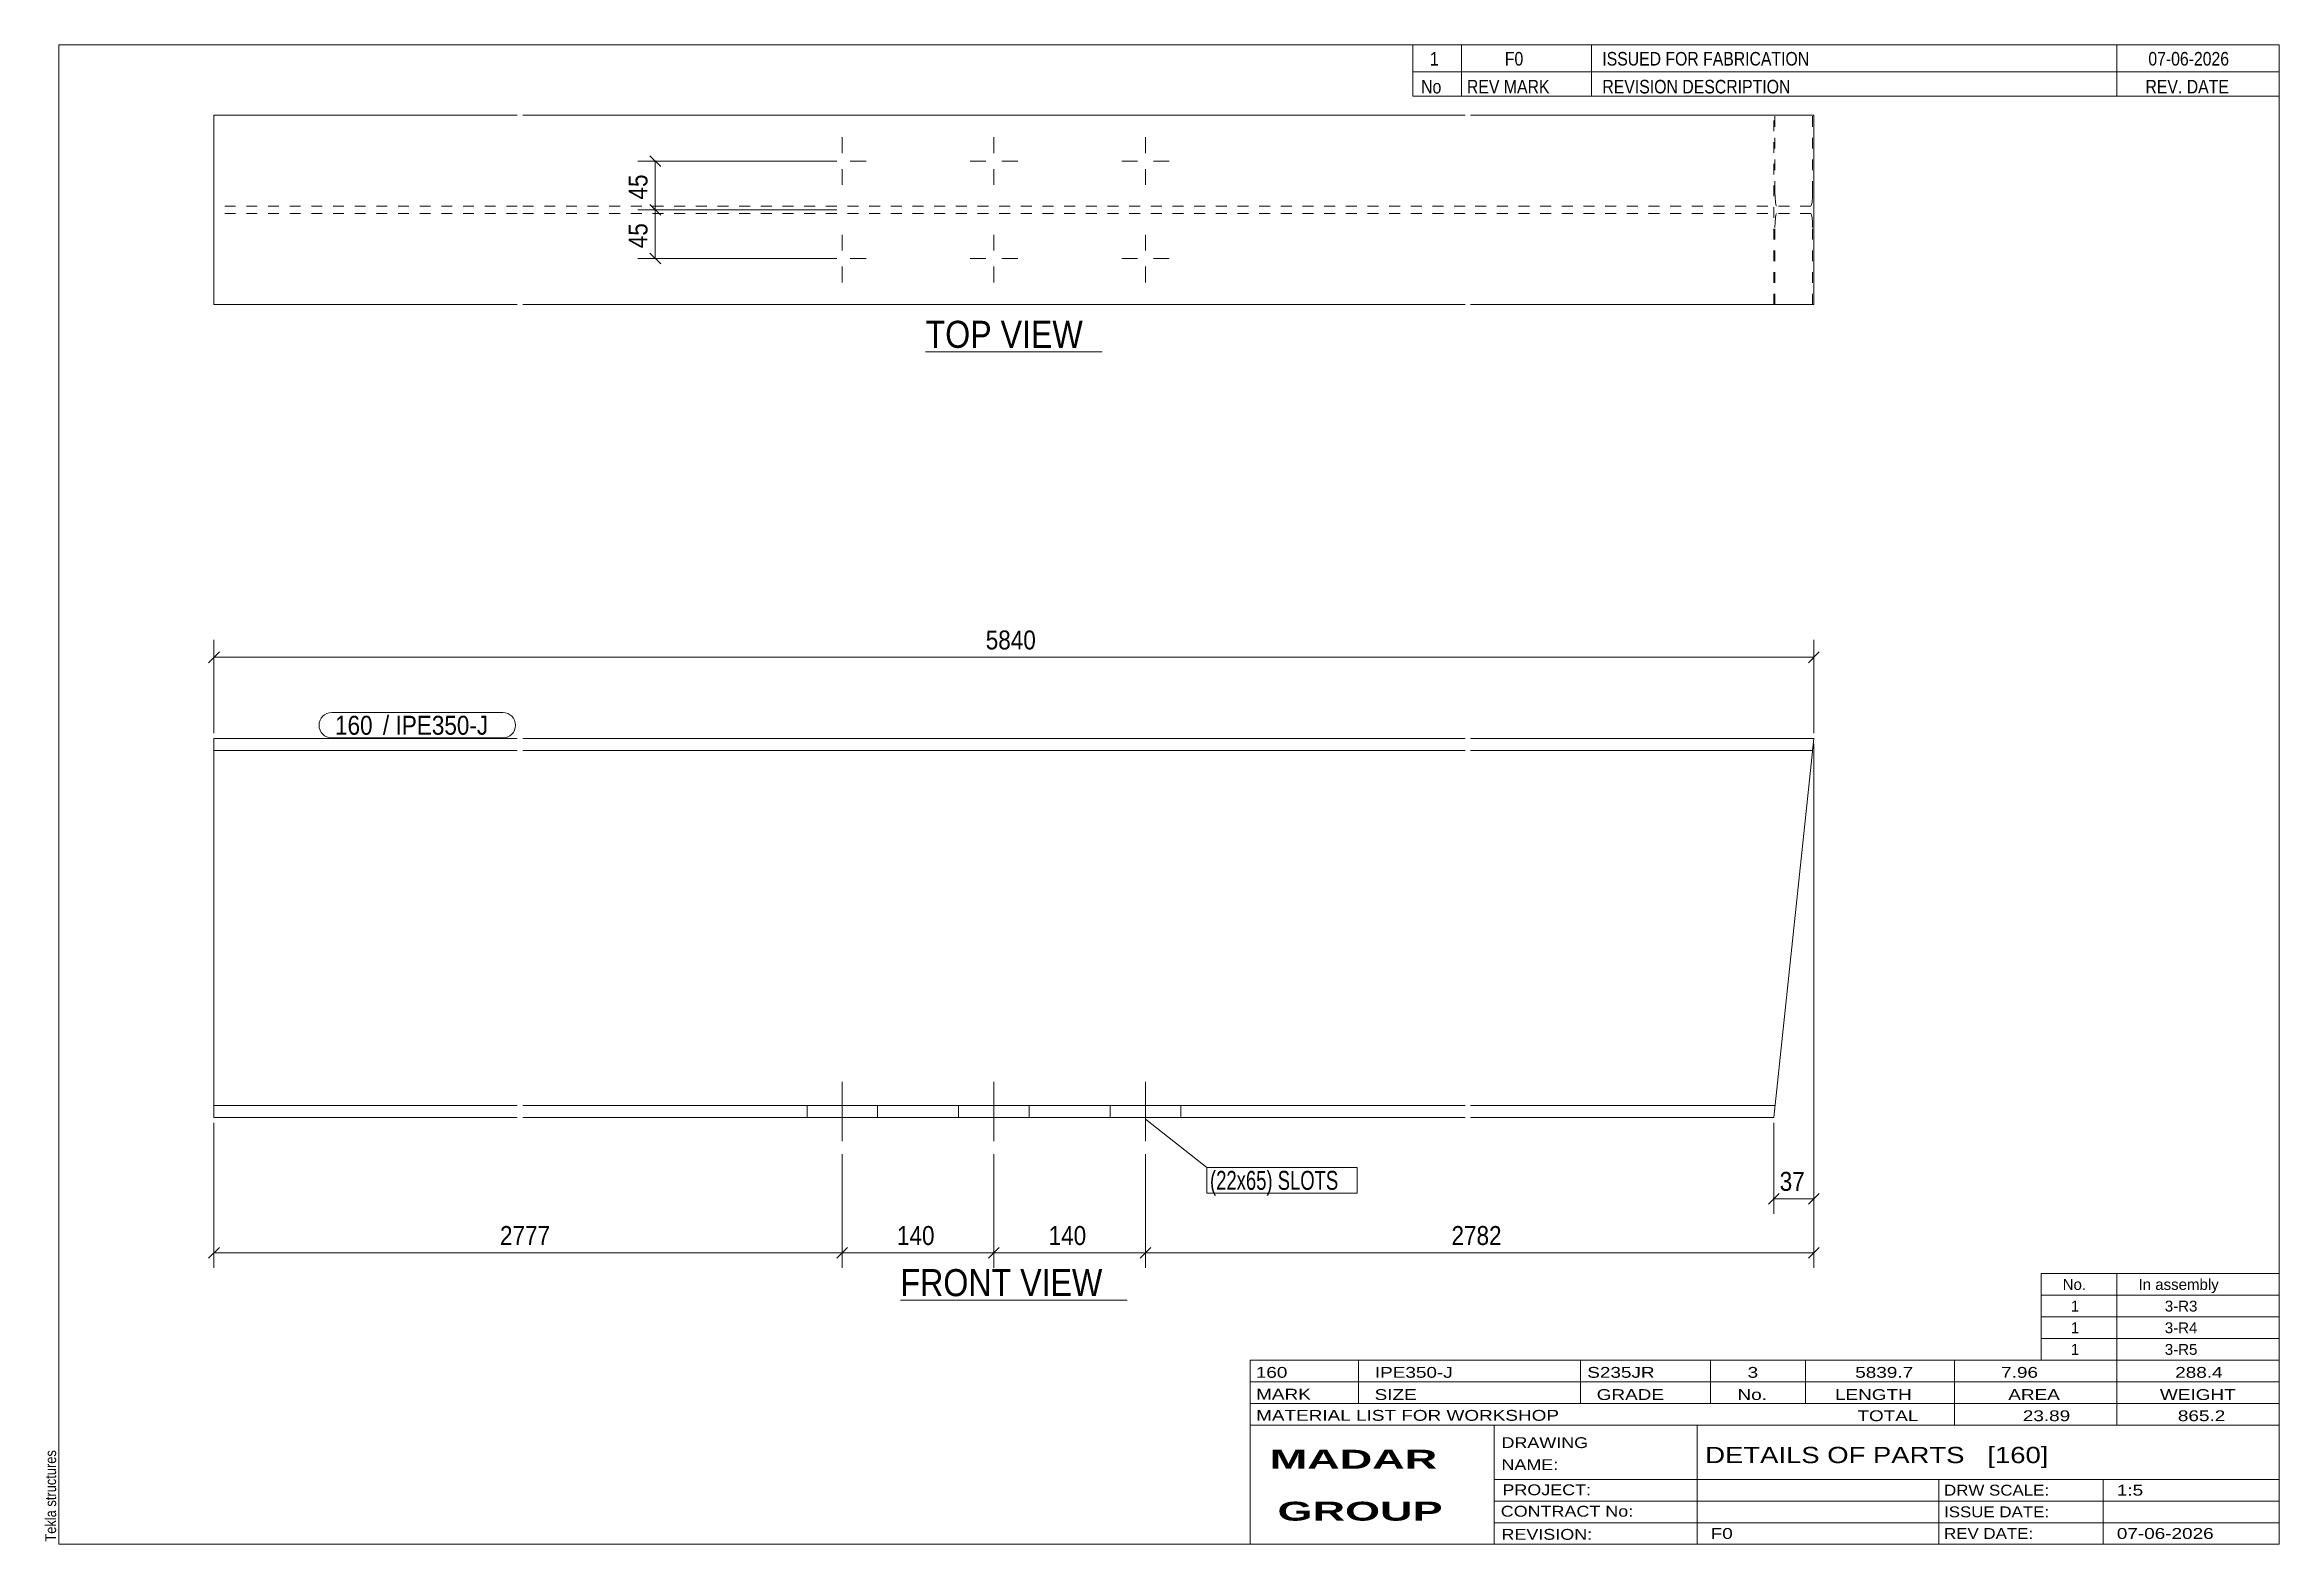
# Model space of a CAD drawing. Header units: millimetres. Extents: x 2 to 415, y 5 to 282.
import ezdxf

# ---------------------------------------------------------------- set-up
doc = ezdxf.new("R2010")
doc.units = ezdxf.units.MM
doc.linetypes.add('XKITLINE00', pattern=[0])
doc.linetypes.add('XKITLINE02', pattern=[4, 2, -2])
for name, color, linetype, lineweight in [('Bolt', 3, 'Continuous', 0), ('BoltMark', 7, 'Continuous', 0), ('Dimensions', 7, 'Continuous', 0), ('DrawingSheet', 5, 'Continuous', 0), ('OtherObjectType', 7, 'Continuous', 0), ('Part', 2, 'Continuous', 0), ('PartMark', 7, 'Continuous', 0)]:
    doc.layers.add(name, color=color, linetype=linetype, lineweight=lineweight)
doc.styles.add('ARIAL', font='ARIAL.TTF')
doc.styles.add('ARIAL_BOLD', font='ARIALBD.TTF')
doc.styles.add('ARIAL_NARROW', font='ARIALN.TTF')

# ---------------------------------------------------------------- blocks, each defined once
blk = doc.blocks.new('*A1')
at = {"layer": 'Bolt', "color": 3, "linetype": 'XKITLINE00', "lineweight": 0}
for p, q in [((149.65, 79.44), (149.65, 90.44)), ((149.65, 79.44), (149.65, 90.44)), ((177.65, 79.44), (177.65, 90.44)), ((177.65, 79.44), (177.65, 90.44)), ((205.65, 79.44), (205.65, 90.44)), ((205.65, 79.44), (205.65, 90.44)), ((143.15, 86.04), (143.15, 83.84)), ((143.15, 86.04), (143.15, 83.84)), ((156.15, 86.04), (156.15, 83.84)), ((156.15, 86.04), (156.15, 83.84)), ((171.15, 86.04), (171.15, 83.84)), ((171.15, 86.04), (171.15, 83.84)), ((184.15, 86.04), (184.15, 83.84)), ((184.15, 86.04), (184.15, 83.84)), ((199.15, 86.04), (199.15, 83.84)), ((199.15, 86.04), (199.15, 83.84)), ((212.15, 86.04), (212.15, 83.84)), ((212.15, 86.04), (212.15, 83.84))]:
    blk.add_line(p, q, dxfattribs=at)
blk = doc.blocks.new('*A2')
at = {"layer": 'Part', "color": 2, "linetype": 'XKITLINE00', "lineweight": 0}
for p, q in [((33.65, 83.84), (33.65, 153.84)), ((89.65, 153.84), (33.65, 153.84)), ((264.65, 153.84), (90.65, 153.84)), ((329.03, 153.84), (265.65, 153.84)), ((329.03, 153.84), (328.8, 151.64)), ((89.65, 151.64), (33.65, 151.64)), ((264.65, 151.64), (90.65, 151.64)), ((328.8, 151.64), (265.65, 151.64)), ((328.78, 151.44), (321.65, 83.84)), ((328.8, 151.64), (328.78, 151.44)), ((89.65, 86.04), (33.65, 86.04)), ((89.65, 83.84), (33.65, 83.84)), ((264.65, 86.04), (90.65, 86.04)), ((264.65, 83.84), (90.65, 83.84)), ((321.88, 86.04), (265.65, 86.04)), ((321.65, 83.84), (265.65, 83.84))]:
    blk.add_line(p, q, dxfattribs=at)
at = {"layer": 'Part', "color": 7, "linetype": 'XKITLINE02', "lineweight": 0}
blk.add_line((321.9, 86.24), (321.88, 86.04), dxfattribs=at)
blk = doc.blocks.new('*A3')
at = {"layer": 'Bolt', "color": 3, "linetype": 'XKITLINE00', "lineweight": 0}
for p, q in [((149.65, 264.9), (149.65, 261.97)), ((177.65, 264.9), (177.65, 261.97)), ((205.65, 264.9), (205.65, 261.97)), ((145.25, 260.5), (148.18, 260.5)), ((154.05, 260.5), (151.12, 260.5)), ((173.25, 260.5), (176.18, 260.5)), ((182.05, 260.5), (179.12, 260.5)), ((201.25, 260.5), (204.18, 260.5)), ((210.05, 260.5), (207.12, 260.5)), ((149.65, 256.1), (149.65, 259.03)), ((177.65, 256.1), (177.65, 259.03)), ((205.65, 256.1), (205.65, 259.03)), ((149.65, 246.9), (149.65, 243.97)), ((177.65, 246.9), (177.65, 243.97)), ((205.65, 246.9), (205.65, 243.97)), ((145.25, 242.5), (148.18, 242.5)), ((149.65, 238.1), (149.65, 241.03)), ((154.05, 242.5), (151.12, 242.5)), ((173.25, 242.5), (176.18, 242.5)), ((177.65, 238.1), (177.65, 241.03)), ((182.05, 242.5), (179.12, 242.5)), ((201.25, 242.5), (204.18, 242.5)), ((205.65, 238.1), (205.65, 241.03)), ((210.05, 242.5), (207.12, 242.5))]:
    blk.add_line(p, q, dxfattribs=at)
blk = doc.blocks.new('*A4')
at = {"layer": 'Part', "color": 2, "linetype": 'XKITLINE00', "lineweight": 0}
for p, q in [((33.65, 269), (89.65, 269)), ((33.65, 234), (33.65, 269)), ((90.65, 269), (264.65, 269)), ((265.65, 269), (329.03, 269)), ((329.03, 269), (329.03, 234)), ((89.65, 234), (33.65, 234)), ((264.65, 234), (90.65, 234)), ((329.03, 234), (265.65, 234))]:
    blk.add_line(p, q, dxfattribs=at)
at = {"layer": 'Part', "color": 7, "linetype": 'XKITLINE02', "lineweight": 0}
for p, q in [((321.65, 234), (321.65, 269)), ((321.88, 254.8), (321.88, 269)), ((328.8, 254.8), (328.8, 269)), ((89.65, 252.2), (33.65, 252.2)), ((264.65, 252.2), (90.65, 252.2)), ((328.53, 252.2), (265.65, 252.2)), ((321.88, 254.8), (321.9, 253.81)), ((321.9, 253.81), (321.96, 252.96)), ((321.96, 252.96), (322.05, 252.4)), ((322.05, 252.4), (322.16, 252.2)), ((328.53, 252.2), (328.63, 252.4)), ((328.63, 252.4), (328.72, 252.96)), ((328.72, 252.96), (328.78, 253.81)), ((328.78, 253.81), (328.8, 254.8)), ((89.65, 250.8), (33.65, 250.8)), ((264.65, 250.8), (90.65, 250.8)), ((328.53, 250.8), (265.65, 250.8)), ((321.9, 249.19), (321.88, 248.2)), ((321.88, 234), (321.88, 248.2)), ((321.96, 250.04), (321.9, 249.19)), ((322.05, 250.6), (321.96, 250.04)), ((322.16, 250.8), (322.05, 250.6)), ((328.63, 250.6), (328.53, 250.8)), ((328.72, 250.04), (328.63, 250.6)), ((328.78, 249.19), (328.72, 250.04)), ((328.8, 248.2), (328.78, 249.19)), ((328.8, 234), (328.8, 248.2))]:
    blk.add_line(p, q, dxfattribs=at)
blk = doc.blocks.new('*A5')
at = {"layer": 'DrawingSheet', "color": 5, "linetype": 'XKITLINE00', "lineweight": 0}
for p, q in [((415, 282), (5, 282)), ((5, 282), (5, 5)), ((415, 5), (415, 282)), ((5, 5), (415, 5))]:
    blk.add_line(p, q, dxfattribs=at)
at = {"layer": 'DrawingSheet', "color": 5, "style": 'ARIAL', "width": 0.85}
blk.add_text('Tekla structures', height=2, rotation=90, dxfattribs=at).set_placement((4.5, 5.5))
blk = doc.blocks.new('*A6')
at = {"layer": 'OtherObjectType', "color": 7, "linetype": 'XKITLINE00', "lineweight": 0}
for p, q in [((371, 55), (415, 55)), ((371, 51), (371, 55)), ((385, 51), (385, 55)), ((415, 51), (415, 55)), ((371, 51), (415, 51)), ((371, 47), (371, 51)), ((385, 47), (385, 51)), ((415, 47), (415, 51)), ((371, 47), (415, 47)), ((371, 43), (371, 47)), ((385, 43), (385, 47)), ((415, 43), (415, 47)), ((371, 43), (415, 43)), ((371, 39), (371, 43)), ((385, 39), (385, 43)), ((415, 39), (415, 43)), ((371, 39), (415, 39))]:
    blk.add_line(p, q, dxfattribs=at)
at = {"layer": 'OtherObjectType', "color": 7, "style": 'ARIAL_NARROW', "width": 1.211571}
for s, p in [('No.', (375, 52)), ('In assembly', (389, 52)), ('1', (376.5, 48)), ('3-R3', (393.86, 48)), ('1', (376.5, 44)), ('3-R4', (393.86, 44)), ('1', (376.5, 40)), ('3-R5', (393.86, 40))]:
    blk.add_text(s, height=2, dxfattribs=at).set_placement(p)
blk = doc.blocks.new('*A7')
at = {"layer": 'OtherObjectType', "color": 7, "linetype": 'XKITLINE00', "lineweight": 0}
for p, q in [((255, 282), (415, 282)), ((415, 282), (255, 282)), ((255, 282), (255, 277)), ((264, 282), (264, 277)), ((288, 282), (288, 277)), ((385, 282), (385, 277)), ((415, 282), (415, 277)), ((255, 277), (415, 277)), ((255, 277), (255, 272.5)), ((255, 277), (415, 277)), ((264, 277), (264, 272.5)), ((288, 277), (288, 272.5)), ((385, 277), (385, 272.5)), ((415, 277), (415, 272.5)), ((415, 272.5), (255, 272.5))]:
    blk.add_line(p, q, dxfattribs=at)
at = {"layer": 'OtherObjectType', "color": 7, "style": 'ARIAL_NARROW'}
for s, width, p in [('1', 1.017001, (258.16, 278.15)), ('F0', 1.017001, (272, 278.15)), ('ISSUED FOR FABRICATION', 1.017001, (290, 278.15)), ('07-06-2026', 1.017001, (390.82, 278.15)), ('No', 1.02, (256.54, 273)), ('REV MARK', 1.02, (265, 273)), ('REVISION DESCRIPTION', 1.02, (290, 273)), ('REV. DATE', 1.02, (390.28, 273))]:
    blk.add_text(s, height=2.5, dxfattribs=dict(at, width=width)).set_placement(p)
blk = doc.blocks.new('*A8')
at = {"layer": 'OtherObjectType', "color": 7, "linetype": 'XKITLINE00', "lineweight": 0}
for p, q in [((225, 39), (415, 39)), ((225, 39), (225, 35)), ((225, 39), (415, 39)), ((245, 35), (245, 39)), ((286, 35), (286, 39)), ((310, 35), (310, 39)), ((327.5, 35), (327.5, 39)), ((355, 35), (355, 39)), ((385, 35), (385, 39)), ((415, 35), (415, 39)), ((225, 35), (415, 35)), ((225, 35), (225, 5)), ((225, 35), (415, 35)), ((245, 31), (245, 35)), ((286, 31), (286, 35)), ((310, 31), (310, 35)), ((327.5, 31), (327.5, 35)), ((355, 31), (355, 35)), ((385, 31), (385, 35)), ((415, 31), (415, 35)), ((225, 31), (415, 31)), ((355, 27), (355, 31)), ((385, 27), (385, 31)), ((415, 27), (415, 31)), ((225, 27), (415, 27)), ((270, 21), (270, 27)), ((307.5, 17), (307.5, 27)), ((415, 21), (415, 27)), ((270, 21), (270, 5)), ((415, 17), (415, 21)), ((270, 17), (415, 17)), ((307.5, 5), (307.5, 17)), ((352.16, 13), (352.16, 17)), ((382.5, 5), (382.5, 17)), ((415, 13), (415, 17)), ((270, 13), (415, 13)), ((352.16, 5), (352.16, 13)), ((415, 9), (415, 13)), ((270, 9), (415, 9)), ((415, 5), (415, 9)), ((225, 5), (415, 5)), ((262.5, 5), (415, 5))]:
    blk.add_line(p, q, dxfattribs=at)
at = {"layer": 'OtherObjectType', "color": 7, "style": 'ARIAL_NARROW'}
for s, height, width, p in [('160', 2, 1.525501, (226.01, 35.76)), ('IPE350-J', 2, 1.525501, (248, 35.76)), ('S235JR', 2, 1.525501, (287.22, 35.76)), ('3', 2, 1.525501, (316.82, 35.76)), ('5839.7', 2, 1.525501, (336.7, 35.76)), ('7.96', 2, 1.525501, (363.64, 35.76)), ('288.4', 2, 1.525501, (395.78, 35.76)), ('MARK', 2, 1.525501, (226.08, 31.73)), ('SIZE', 2, 1.525501, (247.96, 31.66)), ('GRADE', 2, 1.525501, (288.96, 31.66)), ('No.', 2, 1.525501, (314.96, 31.66)), ('LENGTH', 2, 1.525501, (332.96, 31.66)), ('AREA', 2, 1.525501, (364.96, 31.66)), ('WEIGHT', 2, 1.525501, (392.96, 31.66)), ('MATERIAL LIST FOR WORKSHOP', 2, 1.525501, (226.08, 27.82)), ('TOTAL', 2, 1.525501, (337.1, 27.75)), ('23.89', 2, 1.525501, (367.64, 27.75)), ('865.2', 2, 1.525501, (396.27, 27.75)), ('DRAWING', 2, 1.445, (271.38, 22.78)), ('NAME:', 2, 1.445, (271.38, 18.72)), ('DETAILS OF PARTS   [160]', 3, 1.474651, (309, 20)), ('PROJECT:', 2, 1.445, (271.55, 14.07)), ('DRW SCALE:', 2, 1.36, (353.1, 14)), ('1:5', 2, 1.525501, (385, 14)), ('CONTRACT No:', 2, 1.445, (271.25, 10.11)), ('ISSUE DATE:', 2, 1.36, (353.1, 10)), ('REVISION:', 2, 1.445, (271.38, 5.84)), ('F0', 2, 1.525501, (310, 6)), ('REV DATE:', 2, 1.36, (353.1, 6)), ('07-06-2026', 2, 1.525501, (385, 6))]:
    blk.add_text(s, height=height, dxfattribs=dict(at, width=width)).set_placement(p)
at = {"layer": 'OtherObjectType', "color": 1, "style": 'ARIAL_BOLD', "width": 1.7}
for s, p in [('MADAR ', (228.58, 18.97)), ('GROUP', (230.03, 9.37))]:
    blk.add_text(s, height=3.5, dxfattribs=at).set_placement(p)
blk = doc.blocks.new('*A9')
at = {"layer": 'Dimensions', "color": 7, "linetype": 'XKITLINE00', "lineweight": 0}
for p, q in [((34.64, 169.83), (32.66, 167.85)), ((33.65, 154.84), (33.65, 172.04)), ((330.02, 169.83), (328.04, 167.85)), ((329.03, 154.84), (329.03, 172.04)), ((33.65, 168.84), (329.03, 168.84))]:
    blk.add_line(p, q, dxfattribs=at)
at = {"layer": 'Dimensions', "color": 3}
for p in [(33.65, 168.84), (329.03, 168.84)]:
    blk.add_point(p, dxfattribs=at)
at = {"layer": 'Dimensions', "color": 3, "style": 'ARIAL', "width": 0.85}
blk.add_text('5840', height=3.5, dxfattribs=at).set_placement((176.15, 170.29))
blk = doc.blocks.new('*A10')
at = {"layer": 'Dimensions', "color": 7, "linetype": 'XKITLINE00', "lineweight": 0}
for p, q in [((329.03, 152.84), (329.03, 66.04)), ((321.65, 82.84), (321.65, 66.04)), ((322.64, 69.83), (320.66, 67.85)), ((321.65, 68.84), (329.03, 68.84)), ((330.02, 69.83), (328.04, 67.85))]:
    blk.add_line(p, q, dxfattribs=at)
at = {"layer": 'Dimensions', "color": 3}
for p in [(321.65, 68.84), (329.03, 68.84)]:
    blk.add_point(p, dxfattribs=at)
at = {"layer": 'Dimensions', "color": 3, "style": 'ARIAL', "width": 0.85}
blk.add_text('37', height=3.5, dxfattribs=at).set_placement((322.75, 70.29))
blk = doc.blocks.new('*A11')
at = {"layer": 'Dimensions', "color": 7, "linetype": 'XKITLINE00', "lineweight": 0}
for p, q in [((33.65, 82.84), (33.65, 56.04)), ((149.65, 77.04), (149.65, 56.04)), ((34.64, 59.83), (32.66, 57.85)), ((33.65, 58.84), (149.65, 58.84)), ((150.64, 59.83), (148.66, 57.85))]:
    blk.add_line(p, q, dxfattribs=at)
at = {"layer": 'Dimensions', "color": 3}
for p in [(33.65, 58.84), (149.65, 58.84)]:
    blk.add_point(p, dxfattribs=at)
at = {"layer": 'Dimensions', "color": 3, "style": 'ARIAL', "width": 0.85}
blk.add_text('2777', height=3.5, dxfattribs=at).set_placement((86.46, 60.29))
blk = doc.blocks.new('*A12')
at = {"layer": 'Dimensions', "color": 7, "linetype": 'XKITLINE00', "lineweight": 0}
for p, q in [((149.65, 77.04), (149.65, 56.04)), ((177.65, 77.04), (177.65, 56.04)), ((150.64, 59.83), (148.66, 57.85)), ((149.65, 58.84), (177.65, 58.84)), ((178.64, 59.83), (176.66, 57.85))]:
    blk.add_line(p, q, dxfattribs=at)
at = {"layer": 'Dimensions', "color": 3}
for p in [(149.65, 58.84), (177.65, 58.84)]:
    blk.add_point(p, dxfattribs=at)
at = {"layer": 'Dimensions', "color": 3, "style": 'ARIAL', "width": 0.85}
blk.add_text('140', height=3.5, dxfattribs=at).set_placement((159.76, 60.29))
blk = doc.blocks.new('*A13')
at = {"layer": 'Dimensions', "color": 7, "linetype": 'XKITLINE00', "lineweight": 0}
for p, q in [((177.65, 77.04), (177.65, 56.04)), ((205.65, 77.04), (205.65, 56.04)), ((178.64, 59.83), (176.66, 57.85)), ((177.65, 58.84), (205.65, 58.84)), ((206.64, 59.83), (204.66, 57.85))]:
    blk.add_line(p, q, dxfattribs=at)
at = {"layer": 'Dimensions', "color": 3}
for p in [(177.65, 58.84), (205.65, 58.84)]:
    blk.add_point(p, dxfattribs=at)
at = {"layer": 'Dimensions', "color": 3, "style": 'ARIAL', "width": 0.85}
blk.add_text('140', height=3.5, dxfattribs=at).set_placement((187.76, 60.29))
blk = doc.blocks.new('*A14')
at = {"layer": 'Dimensions', "color": 7, "linetype": 'XKITLINE00', "lineweight": 0}
for p, q in [((329.03, 152.84), (329.03, 56.04)), ((205.65, 77.04), (205.65, 56.04)), ((206.64, 59.83), (204.66, 57.85)), ((205.65, 58.84), (329.03, 58.84)), ((330.02, 59.83), (328.04, 57.85))]:
    blk.add_line(p, q, dxfattribs=at)
at = {"layer": 'Dimensions', "color": 3}
for p in [(205.65, 58.84), (329.03, 58.84)]:
    blk.add_point(p, dxfattribs=at)
at = {"layer": 'Dimensions', "color": 3, "style": 'ARIAL', "width": 0.85}
blk.add_text('2782', height=3.5, dxfattribs=at).set_placement((262.15, 60.29))
blk = doc.blocks.new('*A15')
at = {"layer": 'BoltMark', "color": 7, "linetype": 'XKITLINE00', "lineweight": 0}
for p, q in [((205.65, 83.54), (216.96, 74.58)), ((216.96, 74.58), (244.75, 74.58)), ((216.96, 69.88), (216.96, 74.58)), ((244.75, 69.88), (244.75, 74.58)), ((216.96, 69.88), (244.75, 69.88))]:
    blk.add_line(p, q, dxfattribs=at)
at = {"layer": 'BoltMark', "color": 3, "style": 'ARIAL_NARROW', "width": 0.85}
blk.add_text('(22x65) SLOTS', height=3.5, dxfattribs=at).set_placement((217.56, 70.48))
blk = doc.blocks.new('*A16')
at = {"layer": 'PartMark', "color": 7, "linetype": 'XKITLINE00', "lineweight": 0}
for p, q in [((55.4, 158.64), (86.99, 158.64)), ((55.4, 153.94), (86.99, 153.94))]:
    blk.add_line(p, q, dxfattribs=at)
for centre, start, end in [((55.4, 156.29), 90, 270), ((86.99, 156.29), 270, 90)]:
    blk.add_arc(centre, 2.35, start, end, dxfattribs=at)
at = {"layer": 'PartMark', "color": 1, "style": 'ARIAL', "width": 0.85}
blk.add_text('160', height=3.5, dxfattribs=at).set_placement((56, 154.54))
at = {"layer": 'PartMark', "color": 3, "style": 'ARIAL', "width": 0.85}
for s, p in [('/', (64.84, 154.54)), ('IPE350-J', (67.18, 154.54))]:
    blk.add_text(s, height=3.5, dxfattribs=at).set_placement(p)
blk = doc.blocks.new('*A17')
at = {"layer": 'OtherObjectType', "color": 7, "linetype": 'XKITLINE00', "lineweight": 0}
blk.add_line((160.41, 50.09), (202.27, 50.09), dxfattribs=at)
at = {"layer": 'OtherObjectType', "color": 3, "style": 'ARIAL', "width": 0.85}
blk.add_text('FRONT VIEW', height=5, dxfattribs=at).set_placement((160.41, 50.84))
blk = doc.blocks.new('*A18')
at = {"layer": 'Dimensions', "color": 7, "linetype": 'XKITLINE00', "lineweight": 0}
for p, q in [((114.15, 252.49), (116.13, 250.51)), ((148.65, 251.5), (111.94, 251.5)), ((115.14, 242.5), (115.14, 251.5)), ((114.15, 243.49), (116.13, 241.51)), ((148.65, 242.5), (111.94, 242.5))]:
    blk.add_line(p, q, dxfattribs=at)
at = {"layer": 'Dimensions', "color": 3}
for p in [(115.14, 251.5), (115.14, 242.5)]:
    blk.add_point(p, dxfattribs=at)
at = {"layer": 'Dimensions', "color": 3, "style": 'ARIAL', "width": 0.85}
blk.add_text('45', height=3.5, rotation=90.0002, dxfattribs=at).set_placement((113.69, 244.4))
blk = doc.blocks.new('*A19')
at = {"layer": 'Dimensions', "color": 7, "linetype": 'XKITLINE00', "lineweight": 0}
for p, q in [((148.65, 260.5), (111.94, 260.5)), ((114.15, 261.49), (116.13, 259.51)), ((115.14, 251.5), (115.14, 260.5)), ((114.15, 252.49), (116.13, 250.51)), ((148.65, 251.5), (111.94, 251.5))]:
    blk.add_line(p, q, dxfattribs=at)
at = {"layer": 'Dimensions', "color": 3}
for p in [(115.14, 260.5), (115.14, 251.5)]:
    blk.add_point(p, dxfattribs=at)
at = {"layer": 'Dimensions', "color": 3, "style": 'ARIAL', "width": 0.85}
blk.add_text('45', height=3.5, rotation=90.0002, dxfattribs=at).set_placement((113.69, 253.4))
blk = doc.blocks.new('*A20')
at = {"layer": 'OtherObjectType', "color": 7, "linetype": 'XKITLINE00', "lineweight": 0}
blk.add_line((165.04, 225.25), (197.64, 225.25), dxfattribs=at)
at = {"layer": 'OtherObjectType', "color": 3, "style": 'ARIAL', "width": 0.85}
blk.add_text('TOP VIEW', height=5, dxfattribs=at).set_placement((165.04, 226))

msp = doc.modelspace()

# ---------------------------------------------------------------- block references
at = {"lineweight": 0}
for name in ['*A5', '*A7', '*A4', '*A3', '*A19', '*A18', '*A20', '*A9', '*A16', '*A2', '*A14', '*A10', '*A1', '*A11', '*A15', '*A12', '*A13', '*A17', '*A6', '*A8']:
    msp.add_blockref(name, (0, 0), dxfattribs=at)

doc.saveas('drawing.dxf')
